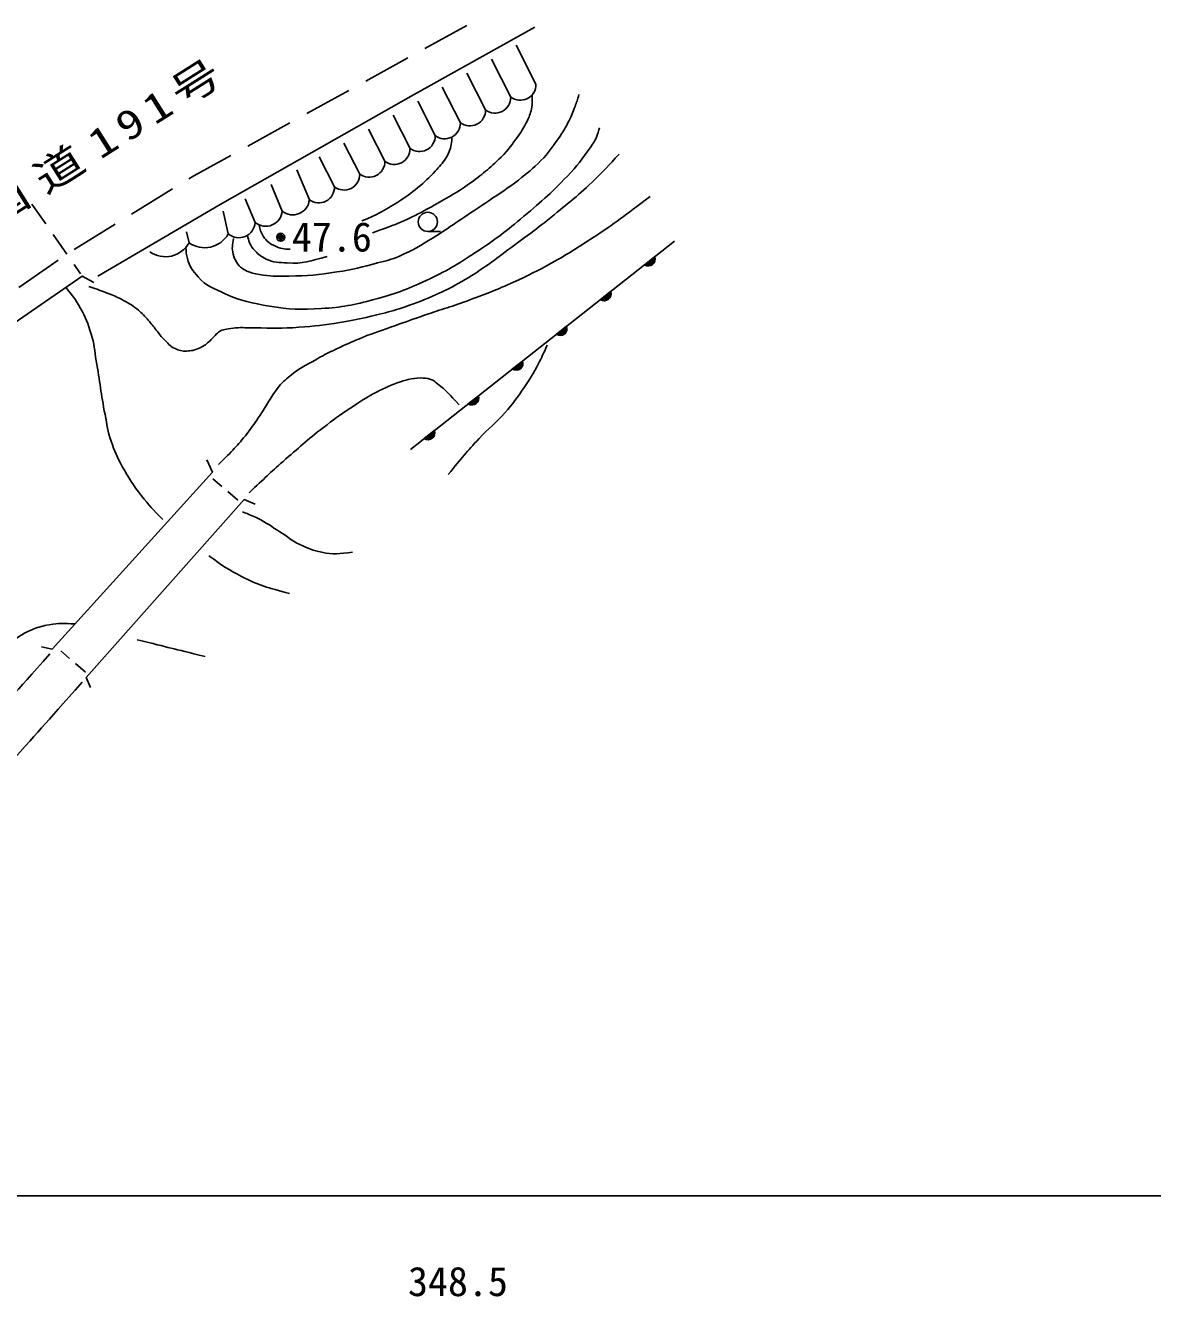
# Model space of a CAD drawing. Units: millimetres, scale not verified. Extents: x 40000 to 15568473, y -3502581 to 380000.
# Drawn here: x 389518 to 459830, y 198715 to 277959 of the extents above; entities that cross this region are included whole.
import ezdxf
from ezdxf.enums import TextEntityAlignment as Align

# ---------------------------------------------------------------- set-up
doc = ezdxf.new("R2010")
doc.units = ezdxf.units.MM
doc.header["$LTSCALE"] = 1000
doc.header["$PDMODE"] = 32
doc.header["$PDSIZE"] = 500
doc.layers.add('M-BGD', color=7, linetype='Continuous', lineweight=25)
doc.layers.add('M-TTL-BAND', color=7, linetype='Continuous', lineweight=25)
doc.styles.add('ＭＳ ゴシック', font='')
doc.styles.get('ＭＳ ゴシック').set_extended_font_data('MS Gothic')

msp = doc.modelspace()

# ---------------------------------------------------------------- hatches: boundary and pattern name
at = {"layer": 'M-BGD'}
for points in [[(428141, 263041, 0.75), (428769, 263536)], [(425392, 260875, 0.75), (426020, 261370)], [(422643, 258709, 0.75), (423271, 259204)], [(419894, 256542, 0.75), (420522, 257037)], [(417145, 254376, 0.75), (417773, 254871)], [(414396, 252210, 0.75), (415024, 252705)]]:
    msp.add_hatch(color=256, dxfattribs=at).paths.add_polyline_path(points)

# ---------------------------------------------------------------- linework, layer by layer
for p, q in [((414426, 276512), (417054, 277959)), ((421364, 274290), (420125, 276722)), ((410747, 274487), (413375, 275934)), ((419793, 273490), (418591, 275851)), ((418223, 272690), (417057, 274981)), ((407068, 272461), (409696, 273908)), ((416653, 271891), (415523, 274111)), ((415082, 271091), (413988, 273240)), ((403388, 270436), (406016, 271883)), ((413512, 270292), (412454, 272370)), ((411942, 269492), (410920, 271499)), ((410372, 268693), (409386, 270629)), ((400016, 268579), (402337, 269857)), ((408801, 267893), (407852, 269759)), ((407231, 267094), (406443, 268962)), ((399717, 268396), (400016, 268579)), ((405544, 266382), (404839, 268052)), ((396140, 266195), (398695, 267767)), ((403856, 265670), (403235, 267142)), ((390783, 265588), (389923, 266818)), ((402168, 264959), (401846, 266370)), ((392563, 263994), (395118, 265566)), ((392101, 263703), (391241, 264933)), ((399728, 264401), (399573, 265081)), ((414621, 265111), (415421, 265111)), ((413532, 251529), (430005, 264511)), ((389105, 261611), (391565, 263328)), ((392960, 262474), (392559, 263048)), ((401215, 249697), (401771, 249218)), ((402135, 248905), (402767, 248362)), ((391721, 238981), (392278, 238503)), ((392641, 238190), (393273, 237646))]:
    msp.add_line(p, q, dxfattribs=at)
for points in [[(394039, 262323), (401669, 266798), (413731, 273622), (421297, 277846)], [(379853, 252286), (379641, 253074), (393057, 262336), (393783, 261935)], [(400837, 250888), (401188, 250099), (391188, 239079), (390512, 239211)], [(393572, 236676), (393309, 237315), (403165, 248400), (403841, 248119)]]:
    msp.add_lwpolyline(points, dxfattribs=at)
for points in [[(428141, 263041, 0.75), (428769, 263536)], [(425392, 260875, 0.75), (426020, 261370)], [(422643, 258709, 0.75), (423271, 259204)], [(419894, 256542, 0.75), (420522, 257037)], [(417145, 254376, 0.75), (417773, 254871)], [(414396, 252210, 0.75), (415024, 252705)]]:
    msp.add_lwpolyline(points, format="xyb", close=True, dxfattribs=at)
for centre, radius in [((414621, 265711), 600), ((405451, 264758), 150), ((405451, 264758), 120), ((405451, 264758), 90), ((405451, 264758), 60), ((405451, 264758), 30), ((405451, 264758), 20)]:
    msp.add_circle(centre, radius, dxfattribs=at)
for centre, radius, start, end in [((420383, 274274), 981, 233.03552, 0.93309), ((418813, 273474), 981, 233.03552, 0.93309), ((417242, 272674), 981, 233.03552, 0.93309), ((415672, 271875), 981, 233.03552, 0.93309), ((414102, 271075), 981, 233.03552, 0.93309), ((412532, 270276), 981, 233.03552, 0.93309), ((410961, 269476), 981, 233.03552, 0.93309), ((409391, 268677), 981, 233.03552, 0.93309), ((407821, 267877), 981, 233.03552, 0.93309), ((406198, 267187), 1037, 230.88608, 354.84454), ((404510, 266475), 1037, 230.88608, 354.84454), ((402823, 265763), 1037, 230.88608, 354.84454), ((400692, 265800), 1700, 235.43553, 330.31447), ((398251, 265242), 1700, 235.43553, 330.31447)]:
    msp.add_arc(centre, radius, start, end, dxfattribs=at)
for points, knots in [([(424048, 273660), (423944, 273301), (423911, 273199), (423806, 272909), (423675, 272546), (423601, 272341), (423423, 271999), (423194, 271562), (423056, 271319), (422772, 270915), (422377, 270353), (422161, 270026), (421679, 269538), (421167, 269020), (420843, 268767), (420269, 268320), (419572, 267778), (419145, 267525), (418416, 267027), (417743, 266566), (417359, 266319), (416681, 265867), (416004, 265416), (415639, 265140), (414945, 264715), (414150, 264229), (413703, 263951), (412851, 263572), (412340, 263345), (412022, 263300), (411483, 263155), (410505, 262893), (409955, 262743), (408954, 262588), (407794, 262408), (407133, 262348), (405959, 262329), (405336, 262319), (404980, 262294), (404365, 262396), (404003, 262456), (403791, 262472), (403448, 262604), (403286, 262667), (403196, 262712), (403055, 262813), (402891, 262931), (402802, 263015), (402697, 263188), (402583, 263376), (402538, 263495), (402480, 263706), (402378, 264073), (402435, 264264), (402496, 264682)], [0, 0, 0, 0, 1, 1, 1, 2, 2, 2, 3, 3, 3, 4, 4, 4, 5, 5, 5, 6, 6, 6, 7, 7, 7, 8, 8, 8, 9, 9, 9, 10, 10, 10, 11, 11, 11, 12, 12, 12, 13, 13, 13, 14, 14, 14, 15, 15, 15, 16, 16, 16, 17, 17, 17, 18, 18, 18, 18]), ([(411170, 265024), (412438, 265495), (412821, 265612), (413823, 266113), (414375, 266389), (414679, 266554), (415212, 266864), (415986, 267314), (416438, 267542), (417165, 268065), (418001, 268668), (418461, 269028), (419192, 269755), (419658, 270218), (419871, 270525), (420256, 271057), (420503, 271397), (420617, 271607), (420807, 271983), (420949, 272265), (421011, 272435), (421086, 272742), (421134, 272936), (421125, 273052), (421128, 273251), (421130, 273397), (421129, 273449), (421119, 273626)], [0, 0, 0, 0, 1, 1, 1, 2, 2, 2, 3, 3, 3, 4, 4, 4, 5, 5, 5, 6, 6, 6, 7, 7, 7, 8, 8, 8, 9, 9, 9, 9]), ([(399533, 264126), (399531, 263820), (399554, 263693), (399620, 263425), (399744, 262921), (399958, 262674), (400296, 262280), (400801, 261690), (401281, 261557), (401985, 261229), (402999, 260756), (403643, 260651), (404745, 260459), (405989, 260242), (406713, 260238), (407974, 260309), (409274, 260382), (410000, 260540), (411259, 260872), (412565, 261216), (413281, 261489), (414507, 262055), (415777, 262641), (416454, 263052), (417624, 263819), (418754, 264561), (419367, 265015), (420402, 265885), (421590, 266883), (422257, 267449), (423331, 268569), (423944, 269208), (424235, 269617), (424750, 270338), (424966, 270641), (425088, 270820), (425209, 271172), (425261, 271326), (425283, 271387), (425321, 271573)], [0, 0, 0, 0, 1, 1, 1, 2, 2, 2, 3, 3, 3, 4, 4, 4, 5, 5, 5, 6, 6, 6, 7, 7, 7, 8, 8, 8, 9, 9, 9, 10, 10, 10, 11, 11, 11, 12, 12, 12, 13, 13, 13, 13]), ([(416117, 271001), (416117, 270795), (416106, 270720), (416076, 270543), (416016, 270186), (415934, 269984), (415738, 269680), (415520, 269341), (415362, 269173), (415087, 268879), (414688, 268452), (414451, 268222), (413998, 267853), (413532, 267471), (413252, 267280), (412747, 266951), (412295, 266658), (412038, 266495), (411558, 266251), (411156, 266046), (411010, 265982), (410506, 265775)], [0, 0, 0, 0, 1, 1, 1, 2, 2, 2, 3, 3, 3, 4, 4, 4, 5, 5, 5, 6, 6, 6, 7, 7, 7, 7]), ([(393473, 261677), (394050, 261489), (394214, 261440), (394675, 261252), (395018, 261112), (395214, 261039), (395543, 260868), (395921, 260671), (396130, 260546), (396466, 260284), (396741, 260069), (396875, 259923), (397111, 259666), (397320, 259439), (397416, 259293), (397612, 259054), (397820, 258802), (397914, 258640), (398146, 258409), (398403, 258152), (398528, 257962), (398858, 257808), (399113, 257689), (399282, 257649), (399564, 257658), (399882, 257668), (400068, 257709), (400360, 257836), (400617, 257949), (400748, 258048), (400960, 258231), (401187, 258427), (401272, 258582), (401500, 258776), (401594, 258856), (401648, 258904), (401761, 258954), (401911, 259021), (402011, 259013), (402173, 259038), (402415, 259075), (402551, 259108), (402796, 259116), (403204, 259128), (403433, 259100), (403842, 259099), (404913, 259097), (405516, 259059), (406584, 259143), (407583, 259222), (408144, 259274), (409132, 259444), (410175, 259623), (410760, 259735), (411785, 260000), (412345, 260145), (412659, 260229), (413204, 260423), (413970, 260695), (414404, 260843), (415145, 261179), (415687, 261426), (415990, 261569), (416508, 261864), (417149, 262228), (417502, 262444), (418112, 262859), (418637, 263216), (418912, 263443), (419422, 263819), (419974, 264225), (420285, 264450), (420832, 264862), (421408, 265295), (421736, 265531), (422293, 265988), (423394, 266894), (424038, 267375), (425054, 268374), (425656, 268966), (425864, 269175), (426548, 269935)], [0, 0, 0, 0, 1, 1, 1, 2, 2, 2, 3, 3, 3, 4, 4, 4, 5, 5, 5, 6, 6, 6, 7, 7, 7, 8, 8, 8, 9, 9, 9, 10, 10, 10, 11, 11, 11, 12, 12, 12, 13, 13, 13, 14, 14, 14, 15, 15, 15, 16, 16, 16, 17, 17, 17, 18, 18, 18, 19, 19, 19, 20, 20, 20, 21, 21, 21, 22, 22, 22, 23, 23, 23, 24, 24, 24, 25, 25, 25, 26, 26, 26, 27, 27, 27, 27]), ([(401562, 250589), (402438, 251464), (402725, 251711), (403352, 252529), (403681, 252957), (403852, 253207), (404153, 253656), (404602, 254324), (404793, 254741), (405279, 255383), (405488, 255658), (405643, 255783), (405905, 256008), (406536, 256550), (406977, 256740), (407695, 257160), (408238, 257478), (408565, 257616), (409134, 257886), (409680, 258144), (409988, 258286), (410549, 258512), (411325, 258824), (411776, 258956), (412564, 259237), (413281, 259494), (413683, 259639), (414403, 259888), (415511, 260272), (416147, 260440), (417244, 260852), (418316, 261254), (418918, 261479), (419960, 261953), (420912, 262386), (421436, 262649), (422351, 263155), (423390, 263729), (423947, 264096), (424942, 264744), (426371, 265675), (426826, 266042), (428483, 267298)], [0, 0, 0, 0, 1, 1, 1, 2, 2, 2, 3, 3, 3, 4, 4, 4, 5, 5, 5, 6, 6, 6, 7, 7, 7, 8, 8, 8, 9, 9, 9, 10, 10, 10, 11, 11, 11, 12, 12, 12, 13, 13, 13, 14, 14, 14, 14]), ([(404093, 265525), (404155, 265213), (404199, 265065), (404357, 264815), (404563, 264491), (404767, 264351), (405116, 264190), (405448, 264036), (405638, 264024), (406034, 264006)], [0, 0, 0, 0, 1, 1, 1, 2, 2, 2, 3, 3, 3, 3]), ([(403378, 264887), (403412, 264670), (403430, 264585), (403506, 264407), (403597, 264193), (403684, 264087), (403840, 263914), (404068, 263662), (404238, 263552), (404541, 263397), (405004, 263161), (405332, 263198), (405851, 263155), (406831, 263073), (407267, 263266), (408337, 263564)], [0, 0, 0, 0, 1, 1, 1, 2, 2, 2, 3, 3, 3, 4, 4, 4, 5, 5, 5, 5]), ([(392040, 261633), (392488, 261081), (392635, 260888), (392936, 260359), (393279, 259756), (393409, 259380), (393624, 258720), (393829, 258091), (393821, 257707), (393937, 257055), (394170, 255748), (394227, 255003), (394488, 253701), (394618, 253048), (394647, 252667), (394863, 252037), (395081, 251399), (395239, 251050), (395564, 250460), (395975, 249711), (396240, 249306), (396765, 248632), (397243, 248021), (397442, 247813), (398092, 247155)], [0, 0, 0, 0, 1, 1, 1, 2, 2, 2, 3, 3, 3, 4, 4, 4, 5, 5, 5, 6, 6, 6, 7, 7, 7, 8, 8, 8, 8]), ([(422069, 258034), (421820, 257464), (421744, 257301), (421506, 256845), (421198, 256254), (421009, 255930), (420630, 255381), (420192, 254747), (419941, 254392), (419428, 253817), (418835, 253151), (418425, 252851), (417814, 252202), (417022, 251362), (416779, 251050), (415886, 249962)], [0, 0, 0, 0, 1, 1, 1, 2, 2, 2, 3, 3, 3, 4, 4, 4, 5, 5, 5, 5]), ([(403471, 248822), (404478, 249775), (404749, 250028), (405592, 250775), (406555, 251627), (407094, 252106), (408108, 252896), (408734, 253384), (409096, 253645), (409760, 254079), (410394, 254493), (410736, 254752), (411412, 255093), (411984, 255381), (412309, 255541), (412914, 255750), (413168, 255837), (413316, 255873), (413579, 255923), (413871, 255979), (414042, 255995), (414339, 255973), (414551, 255958), (414675, 255942), (414873, 255865), (415029, 255803), (415089, 255715), (415223, 255614), (415808, 255176), (415970, 254948), (416566, 254313)], [0, 0, 0, 0, 1, 1, 1, 2, 2, 2, 3, 3, 3, 4, 4, 4, 5, 5, 5, 6, 6, 6, 7, 7, 7, 8, 8, 8, 9, 9, 9, 10, 10, 10, 10]), ([(403058, 247627), (403503, 247469), (403638, 247410), (403997, 247239), (404571, 246966), (404845, 246723), (405386, 246388), (405877, 246084), (406116, 245849), (406637, 245600), (407148, 245355), (407448, 245229), (408002, 245112), (408733, 244956), (409077, 245020), (409917, 245112)], [0, 0, 0, 0, 1, 1, 1, 2, 2, 2, 3, 3, 3, 4, 4, 4, 5, 5, 5, 5]), ([(400969, 244903), (401848, 244248), (402163, 244042), (402997, 243607), (404101, 243032), (404601, 242925), (406000, 242537)], [0, 0, 0, 0, 1, 1, 1, 2, 2, 2, 2]), ([(384474, 234926), (384754, 235186), (384829, 235272), (385049, 235502), (385864, 236350), (386132, 236988), (386914, 237867), (387541, 238573), (387886, 238995), (388654, 239544), (389149, 239899), (389443, 240086), (390005, 240320), (390380, 240476), (390608, 240520), (391007, 240596), (391622, 240713), (391882, 240679), (392611, 240647)], [0, 0, 0, 0, 1, 1, 1, 2, 2, 2, 3, 3, 3, 4, 4, 4, 5, 5, 5, 6, 6, 6, 6])]:
    msp.add_open_spline(points, degree=3, knots=knots, dxfattribs=at)
for points in [[(396482, 239665), (398604, 239139), (398604, 239139), (400725, 238614)], [(391044, 238781), (388647, 236096), (388647, 236096), (386251, 233412)], [(393059, 237016), (390531, 234175), (390531, 234175), (388003, 231334)]]:
    msp.add_open_spline(points, degree=3, dxfattribs=at)
msp.add_point((405451, 264758), dxfattribs=at)
at = {"layer": 'M-TTL-BAND'}
msp.add_line((40000, 205000), (579000, 205000), dxfattribs=at)

# ---------------------------------------------------------------- texts
at = {"layer": 'M-BGD', "style": 'ＭＳ ゴシック'}
msp.add_text('47.6', height=1833, dxfattribs=at).set_placement((406142, 263312), align=Align.BOTTOM_LEFT)
at = {"layer": 'M-BGD', "insert": (380657, 260779), "char_height": 1833, "attachment_point": 7, "rotation": 32.286, "style": 'ＭＳ ゴシック'}
msp.add_mtext('\\T1.29;\\W1.25;一般国道191号', dxfattribs=at)
at = {"layer": 'M-TTL-BAND', "style": 'ＭＳ ゴシック'}
msp.add_text('348.5', height=1833, dxfattribs=at).set_placement((416500, 198195), align=Align.BOTTOM_CENTER)

doc.saveas('drawing.dxf')
